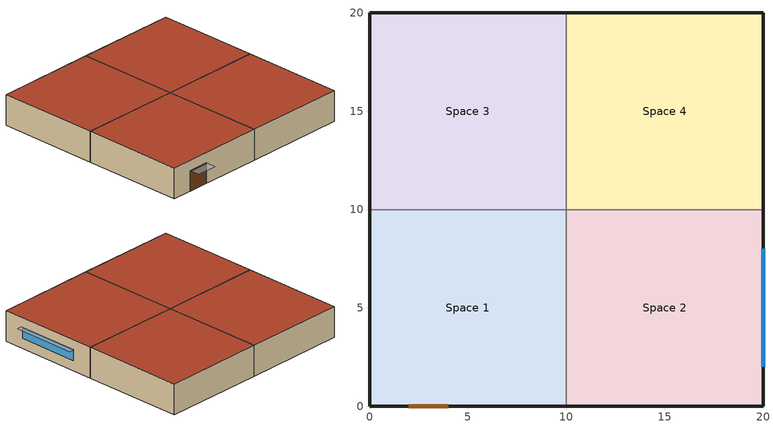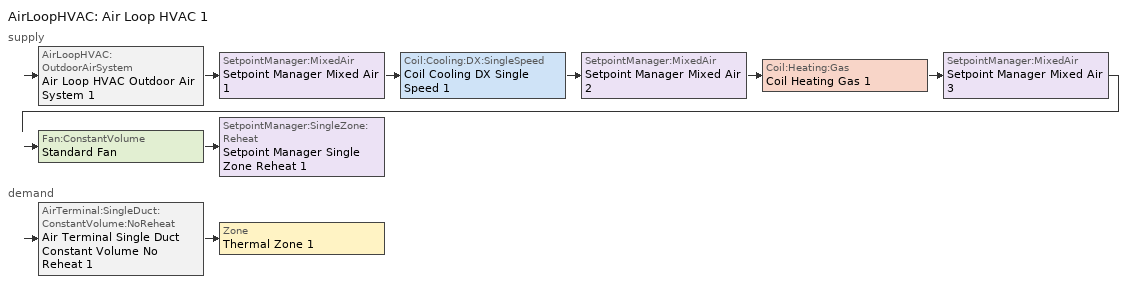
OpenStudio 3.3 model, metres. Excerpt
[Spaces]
Space 1
 floor ground: 0,0 0,10 10,10 10,0 z0
 wall outside: 0,10 0,0 10,0 z0:3
 wall to Space 3: 10,10 0,10 z0:3
 wall to Space 2: 10,0 10,10 z0:3
 door: 2,0 4,0 z0:2
 roof outside: 10,0 10,10 0,10 0,0 z3
Space 2
 floor ground: 10,0 10,10 20,10 20,0 z0
 wall outside: 10,0 20,0 20,10 z0:3
 wall to Space 4: 20,10 10,10 z0:3
 window: 20,2 20,8 z1:2
 roof outside: 20,0 20,10 10,10 10,0 z3
Space 3
 floor ground: 0,10 0,20 10,20 10,10 z0
 wall outside: 10,20 0,20 0,10 z0:3
 wall to Space 4: 10,10 10,20 z0:3
 roof outside: 10,10 10,20 0,20 0,10 z3
Space 4
 floor ground: 10,10 10,20 20,20 20,10 z0
 wall outside: 20,10 20,20 10,20 z0:3
 roof outside: 20,10 20,20 10,20 10,10 z3
shading: 20,8.1 20,1.9 20.55,1.9 20.55,8.1 z2.1; 2,0 2,-1 4,-1 4,0 z2
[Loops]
AirLoopHVAC 'Air Loop HVAC 1'
 supply: AirLoopHVAC:OutdoorAirSystem 'Air Loop HVAC Outdoor Air System 1' > SetpointManager:MixedAir 'Setpoint Manager Mixed Air 1' > Coil:Cooling:DX:SingleSpeed 'Coil Cooling DX Single Speed 1' > SetpointManager:MixedAir 'Setpoint Manager Mixed Air 2' > Coil:Heating:Gas 'Coil Heating Gas 1' > SetpointManager:MixedAir 'Setpoint Manager Mixed Air 3' > Fan:ConstantVolume 'Standard Fan' > SetpointManager:SingleZone:Reheat 'Setpoint Manager Single Zone Reheat 1'
 demand: AirTerminal:SingleDuct:ConstantVolume:NoReheat 'Air Terminal Single Duct Constant Volume No Reheat 1' > Zone 'Thermal Zone 1'
[Site]
Site 1: Latitude {deg}=41.77; Longitude {deg}=-87.75; Time Zone {hr}=-6; Elevation {m}=190
[Site:GroundTemperature:BuildingSurface]
19.527, 19.502, 19.536, 19.598, 20.002, 21.64, 22.225, 22.375, 21.449, 20.121, 19.802, 19.633
[Site:GroundTemperature:Deep]
19.527, 19.502, 19.536, 19.598, 20.002, 21.64, 22.225, 22.375, 21.449, 20.121, 19.802, 19.633
[Site:WaterMainsTemperature]
Calculation Method=Correlation; Annual Average Outdoor Air Temperature {C}=9.69; Maximum Difference In Monthly Average Outdoor Air Temperatures {deltaC}=28.1
[SizingPeriod:DesignDay] Barometric Pressure {Pa}=99063; Rain Indicator=No; Snow Indicator=No; Day of Month=21; Daylight Saving Time Indicator=No; Humidity Condition Type=WetBulb; Dry-Bulb Temperature Range Modifier Type=DefaultMultipliers; Solar Model Indicator=ASHRAEClearSky
Name | Maximum Dry-Bulb Temperature {C} | Daily Dry-Bulb Temperature Range {deltaC} | Wind Speed {m/s} | Wind Direction {deg} | Sky Clearness | Month | Day Type | Wetbulb or DewPoint at Maximum Dry-Bulb {C}
Sizing Period Design Day 1 | -20.6 | 0 | 4.9 | 270 | 0 | 1 | WinterDesignDay | -20.6
Sizing Period Design Day 2 | 33.2 | 10.7 | 5.3 | 230 | 1 | 7 | SummerDesignDay | 23.8
[Building]
Building 1: Space Type=Space Type 1; Default Construction Set=Default Constructions; Default Schedule Set=Default Schedules
[ClimateZones]
Climate Zone Institution Name 1=ASHRAE; Climate Zone Document Name 1=ANSI/ASHRAE Standard 169; Climate Zone Document Year 1=2006; Climate Zone Institution Name 2=CEC; Climate Zone Document Name 2=California Climate Zone Descriptions; Climate Zone Document Year 2=1995
[DefaultConstructionSet]
Default Constructions: Default Exterior Surface Constructions=Exterior Surface Constructions; Default Interior Surface Constructions=Interior Surface Constructions; Default Ground Contact Surface Constructions=Ground Contact Surface Constructions; Default Exterior SubSurface Constructions=Exterior SubSurface Constructions; Default Interior SubSurface Constructions=Interior SubSurface Constructions; Interior Partition Construction=Interior Partition; Space Shading Construction=Exterior Shade 2; Building Shading Construction=Exterior Shade; Site Shading Construction=Exterior Shade 3
[DefaultSurfaceConstructions]
Name | Wall Construction | Roof Ceiling Construction | Floor Construction
Exterior Surface Constructions | Exterior Wall | Exterior Roof
Interior Surface Constructions | Air Wall | Interior Ceiling | Interior Floor
Ground Contact Surface Constructions |  |  | Slab
[DefaultSubSurfaceConstructions]
Name | Fixed Window Construction | Operable Window Construction | Glass Door Construction | Skylight Construction | Tubular Daylight Dome Construction | Tubular Daylight Diffuser Construction | Door Construction | Overhead Door Construction
Exterior SubSurface Constructions | Exterior Window | Exterior Window | Exterior Window | Exterior Window | Exterior Window | Exterior Window
Interior SubSurface Constructions | Interior Window | Interior Window | Interior Window | Interior Window | Interior Window | Interior Window | Interior Door | Interior Door
[Material]
Name | Roughness | Thickness {m} | Conductivity {W/m-K} | Density {kg/m3} | Specific Heat {J/kg-K} | Thermal Absorptance | Solar Absorptance | Visible Absorptance
M01 100mm brick | MediumRough | 0.1016 | 0.89 | 1920 | 790
M15 200mm heavyweight concrete | MediumRough | 0.2032 | 1.95 | 2240 | 900
I02 50mm insulation board | MediumRough | 0.0508 | 0.03 | 43 | 1210
G01a 19mm gypsum board | MediumSmooth | 0.019 | 0.16 | 800 | 1090
M11 100mm lightweight concrete | MediumRough | 0.1016 | 0.53 | 1280 | 840
F16 Acoustic tile | MediumSmooth | 0.0191 | 0.06 | 368 | 590
MAT-CC05 8 HW CONCRETE | Rough | 0.2032 | 1.311 | 2240 | 836.8 | 0.9 | 0.7 | 0.7
G05 25mm wood | MediumSmooth | 0.0254 | 0.15 | 608 | 1630
ExteriorShade-Mat | Smooth | 0.1 | 0.1 | 0.1 | 100 | 0.75 | 0.75
1/2IN Gypsum | Smooth | 0.0127 | 0.16 | 784.9 | 830 | 0.9 | 0.4 | 0.4
[Material:AirGap]
Name | Thermal Resistance {m2-K/W}
F04 Wall air space resistance | 0.15
F05 Ceiling air space resistance | 0.18
[Construction]
Exterior Wall: M01 100mm brick, M15 200mm heavyweight concrete, I02 50mm insulation board, F04 Wall air space resistance, G01a 19mm gypsum board
Exterior Roof; Interior Ceiling: M11 100mm lightweight concrete, F05 Ceiling air space resistance, F16 Acoustic tile
Interior Floor: F16 Acoustic tile, F05 Ceiling air space resistance, M11 100mm lightweight concrete
Slab: MAT-CC05 8 HW CONCRETE, CP02 CARPET PAD
Exterior Window; Interior Window: Simple Glazing
Interior Door; Interior Partition: G05 25mm wood
Exterior Shade: ExteriorShade-Mat, 1/2IN Gypsum
Exterior Shade 2: Clear 3mm 2, Theoretical Glass [167]
Exterior Shade 3: CP02 CARPET PAD
[Construction:AirBoundary]
Air Wall: 0
[Material:NoMass]
CP02 CARPET PAD: Roughness=VeryRough; Thermal Resistance {m2-K/W}=0.2165; Thermal Absorptance=0.9; Solar Absorptance=0.7; Visible Absorptance=0.8
[WindowMaterial:SimpleGlazingSystem]
Simple Glazing: U-Factor {W/m2-K}=3.23646; Solar Heat Gain Coefficient=0.39; Visible Transmittance=0.6
[WindowMaterial:Glazing] Optical Data Type=SpectralAverage; Thickness {m}=0.003; Back Side Solar Reflectance at Normal Incidence=0; Back Side Visible Reflectance at Normal Incidence=0; Infrared Transmittance at Normal Incidence=0; Dirt Correction Factor for Solar and Visible Transmittance=1; Solar Diffusing=No
Name | Solar Transmittance at Normal Incidence | Front Side Solar Reflectance at Normal Incidence | Visible Transmittance at Normal Incidence | Front Side Visible Reflectance at Normal Incidence | Front Side Infrared Hemispherical Emissivity | Back Side Infrared Hemispherical Emissivity | Conductivity {W/m-K}
Clear 3mm 2 | 0.837 | 0.075 | 0.898 | 0.081 | 0.84 | 0.84 | 0.9
Theoretical Glass [167] | 0.2374 | 0.7126 | 0.2512 | 0.6988 | 0.985 | 0.985 | 2.1073
[DefaultScheduleSet]
Default Schedules: Number of People Schedule=Medium Office Number of People Schedule; People Activity Level Schedule=Medium Office People Activity Level Schedule; Lighting Schedule=Medium Office Lighting Schedule; Electric Equipment Schedule=Medium Office Electric Equipment Schedule; Gas Equipment Schedule=Medium Office Gas Equipment Schedule; Hot Water Equipment Schedule=Medium Office Hot Water Equipment Schedule; Infiltration Schedule=Medium Office Infiltration Schedule
[SpaceType]
Space Type 1
[Lights:Definition]
Lights Definition 1: Design Level Calculation Method=Watts/Area; Watts per Space Floor Area {W/m2}=10
[Lights]
Lights 1: Lights Definition=Lights Definition 1; Space or SpaceType=Space Type 1; Fraction Replaceable=1
[ElectricEquipment:Definition]
Name | Design Level Calculation Method | Watts per Space Floor Area {W/m2} | Design Level {W}
Electric Equipment Definition 1 | Watts/Area | 5
Printer Definition | EquipmentLevel |  | 200
[ElectricEquipment]
Name | Electric Equipment Definition | Space or SpaceType
Electric Equipment 1 | Electric Equipment Definition 1 | Space Type 1
Printer | Printer Definition | Space 4
[People:Definition]
People Definition 1: Number of People Calculation Method=People/Area; People per Space Floor Area {person/m2}=0.05; Fraction Radiant=0.3
[People]
People 1: People Definition=People Definition 1; Space or SpaceType=Space Type 1; Multiplier=1
[ThermalZone]
Thermal Zone 1: Primary Daylighting Control=Daylighting Control 1; Fraction of Zone Controlled by Primary Daylighting Control=0.25; Illuminance Map=Illuminance Map 1; Thermostat=Thermostat Setpoint Dual Setpoint 1; Use Ideal Air Loads=No
[Sizing:Zone]
Thermal Zone 1: Zone Cooling Design Supply Air Temperature Input Method=SupplyAirTemperature; Zone Cooling Design Supply Air Temperature {C}=14; Zone Cooling Design Supply Air Temperature Difference {deltaC}=11.11; Zone Heating Design Supply Air Temperature Input Method=SupplyAirTemperature; Zone Heating Design Supply Air Temperature {C}=40; Zone Heating Design Supply Air Temperature Difference {deltaC}=11.11; Zone Cooling Design Supply Air Humidity Ratio {kg-H2O/kg-air}=0.0085; Zone Heating Design Supply Air Humidity Ratio {kg-H2O/kg-air}=0.008; Cooling Design Air Flow Method=DesignDay; Heating Design Air Flow Method=DesignDay; Account for Dedicated Outdoor Air System=No; Dedicated Outdoor Air System Control Strategy=NeutralSupplyAir; Dedicated Outdoor Air Low Setpoint Temperature for Design {C}=autosize; Dedicated Outdoor Air High Setpoint Temperature for Design {C}=autosize
[Zone equipment]
Thermal Zone 1: Air Terminal Single Duct Constant Volume No Reheat 1
[ThermostatSetpoint:DualSetpoint]
Thermostat Setpoint Dual Setpoint 1: Heating Setpoint Temperature Schedule=Medium Office Heating Setpoint Schedule; Cooling Setpoint Temperature Schedule=Medium Office Cooling Setpoint Schedule
[BuildingStory]
Building Story 1: Nominal Z Coordinate {m}=0; Nominal Floor to Floor Height {m}=3
[Space] Building Story=Building Story 1; Thermal Zone=Thermal Zone 1
Space 1; Space 2; Space 3; Space 4
[Daylighting:Control]
Daylighting Control 1: Space=Space 2; Position X-Coordinate {m}=5; Position Y-Coordinate {m}=5; Position Z-Coordinate {m}=1.1
[Glare:Sensor]
Glare Sensor 1: Space=Space 2; Position X-Coordinate {m}=5; Position Y-Coordinate {m}=5; Position Z-Coordinate {m}=1.1
[Fan:ConstantVolume]
Standard Fan: Availability Schedule=ALWAYS_ON; Maximum Flow Rate {m3/s}=AutoSize
[Coil:Heating:Gas]
Coil Heating Gas 1: Availability Schedule=ALWAYS_ON; Gas Burner Efficiency=0.8; Nominal Capacity {W}=AutoSize; Parasitic Electric Load {W}=0; Parasitic Gas Load {W}=0
[Coil:Cooling:DX:SingleSpeed]
Coil Cooling DX Single Speed 1: Availability Schedule=ALWAYS_ON; Rated Total Cooling Capacity {W}=autosize; Rated Sensible Heat Ratio=autosize; Rated COP {W/W}=3; Rated Air Flow Rate {m3/s}=autosize; Rated Evaporator Fan Power Per Volume Flow Rate {W/(m3/s)}=773.3; Total Cooling Capacity Function of Temperature Curve=Curve Biquadratic 1; Total Cooling Capacity Function of Flow Fraction Curve=Curve Quadratic 1; Energy Input Ratio Function of Temperature Curve=Curve Biquadratic 2; Energy Input Ratio Function of Flow Fraction Curve=Curve Quadratic 2; Part Load Fraction Correlation Curve=Curve Quadratic 3; Minimum Outdoor Dry-Bulb Temperature for Compressor Operation {C}=-25; Condenser Type=AirCooled; Evaporative Condenser Effectiveness=0; Evaporative Condenser Air Flow Rate {m3/s}=Autosize; Evaporative Condenser Pump Rated Power Consumption {W}=Autosize; Crankcase Heater Capacity {W}=0; Maximum Outdoor Dry-Bulb Temperature for Crankcase Heater Operation {C}=0; Basin Heater Capacity {W/K}=0; Basin Heater Setpoint Temperature {C}=10
[EvaporativeCooler:Direct:ResearchSpecial]
Evaporative Cooler Direct Research Special 1: Availability Schedule=ALWAYS_ON; Cooler Design Effectiveness=1; Recirculating Water Pump Power Consumption {W}=0; Drift Loss Fraction=0; Blowdown Concentration Ratio=0; Water Pump Power Sizing Factor {W/(m3/s)}=0.1; Evaporative Operation Minimum Drybulb Temperature=16; Evaporative Operation Maximum Limit Wetbulb Temperature=24; Evaporative Operation Maximum Limit Drybulb Temperature=28
[AirTerminal:SingleDuct:ConstantVolume:NoReheat]
Air Terminal Single Duct Constant Volume No Reheat 1: Availability Schedule=ALWAYS_ON; Maximum Air Flow Rate {m3/s}=AutoSize
[Controller:OutdoorAir]
Controller Outdoor Air 1: Minimum Outdoor Air Flow Rate {m3/s}=0; Maximum Outdoor Air Flow Rate {m3/s}=Autosize; Economizer Control Type=NoEconomizer; Economizer Control Action Type=ModulateFlow; Economizer Maximum Limit Dry-Bulb Temperature {C}=28; Economizer Maximum Limit Enthalpy {J/kg}=64000; Economizer Minimum Limit Dry-Bulb Temperature {C}=-100; Lockout Type=NoLockout; Minimum Limit Type=FixedMinimum; Controller Mechanical Ventilation=Controller Mechanical Ventilation 1; High Humidity Control=No; Heat Recovery Bypass Control Type=BypassWhenWithinEconomizerLimits
[Controller:MechanicalVentilation]
Controller Mechanical Ventilation 1: Availability Schedule=Always On Discrete; System Outdoor Air Method=ZoneSum
[AirLoopHVAC:OutdoorAirSystem]
Air Loop HVAC Outdoor Air System 1: Controller=Controller Outdoor Air 1
[AirLoopHVAC]
Air Loop HVAC 1: Availability Schedule=Always On Discrete; Design Supply Air Flow Rate {m3/s}=AutoSize; Design Return Air Flow Fraction of Supply Air Flow=1
[Sizing:System]
Air Loop HVAC 1: Type of Load to Size On=Sensible; Design Outdoor Air Flow Rate {m3/s}=Autosize; Central Heating Maximum System Air Flow Ratio=0.3; Preheat Design Temperature {C}=7; Preheat Design Humidity Ratio {kg-H2O/kg-Air}=0.008; Precool Design Temperature {C}=12.8; Precool Design Humidity Ratio {kg-H2O/kg-Air}=0.008; Central Cooling Design Supply Air Temperature {C}=12.8; Central Heating Design Supply Air Temperature {C}=16.7; Sizing Option=NonCoincident; 100% Outdoor Air in Cooling=Yes; 100% Outdoor Air in Heating=Yes; Central Cooling Design Supply Air Humidity Ratio {kg-H2O/kg-Air}=0.0085; Central Heating Design Supply Air Humidity Ratio {kg-H2O/kg-Air}=0.008; Cooling Design Air Flow Method=DesignDay; Cooling Design Air Flow Rate {m3/s}=0; Heating Design Air Flow Method=DesignDay; Heating Design Air Flow Rate {m3/s}=0; System Outdoor Air Method=ZoneSum; Zone Maximum Outdoor Air Fraction=1; Cooling Supply Air Flow Rate Per Floor Area {m3/s-m2}=0.00996765; Cooling Fraction of Autosized Cooling Supply Air Flow Rate=1; Cooling Supply Air Flow Rate Per Unit Cooling Capacity {m3/s-W}=3.94755e-05; Heating Supply Air Flow Rate Per Floor Area {m3/s-m2}=0.00996765; Heating Fraction of Autosized Heating Supply Air Flow Rate=1; Heating Fraction of Autosized Cooling Supply Air Flow Rate=1; Heating Supply Air Flow Rate Per Unit Heating Capacity {m3/s-W}=3.15882e-05; Cooling Design Capacity Method=CoolingDesignCapacity; Cooling Design Capacity {W}=autosize; Cooling Design Capacity Per Floor Area {W/m2}=234.7; Fraction of Autosized Cooling Design Capacity=1; Heating Design Capacity Method=HeatingDesignCapacity; Heating Design Capacity {W}=autosize; Heating Design Capacity Per Floor Area {W/m2}=157; Fraction of Autosized Heating Design Capacity=1; Central Cooling Capacity Control Method=OnOff
[SetpointManager:MixedAir] Control Variable=Temperature
Setpoint Manager Mixed Air 1; Setpoint Manager Mixed Air 2; Setpoint Manager Mixed Air 3; Setpoint Manager Mixed Air 4
[SetpointManager:SingleZone:Reheat]
Setpoint Manager Single Zone Reheat 1: Minimum Supply Air Temperature {C}=-99; Maximum Supply Air Temperature {C}=99; Control Zone=Thermal Zone 1
[Schedule:Ruleset]
Name | Default Day Schedule | Summer Design Day Schedule | Winter Design Day Schedule
Medium Office Number of People Schedule | Medium Office Number of People All Other Days Schedule | Medium Office Number of People Summer Design Day Schedule 1
Medium Office People Activity Level Schedule | Medium Office People Activity Level All Days Schedule
Medium Office Lighting Schedule | Medium Office Lighting All Other Days Schedule | Medium Office Lighting Summer Design Day Schedule 1 | Medium Office Lighting Winter Design Day Schedule 1
Medium Office Electric Equipment Schedule | Medium Office Electric Equipment All Other Days Schedule | Medium Office Electric Equipment Summer Design Day Schedule 1 | Medium Office Electric Equipment Winter Design Day Schedule 1
Medium Office Gas Equipment Schedule | Medium Office Gas Equipment All Other Days Schedule | Medium Office Gas Equipment Summer Design Day Schedule 1 | Medium Office Gas Equipment Winter Design Day Schedule 1
Medium Office Hot Water Equipment Schedule | Medium Office Hot Water Equipment Default Schedule | Medium Office Hot Water Equipment Summer Design Day Schedule 1 | Medium Office Hot Water Equipment Winter Design Day Schedule 1
Medium Office Infiltration Schedule | Medium Office Infiltration Default Schedule | Medium Office Infiltration Summer Design Day Schedule 1 | Medium Office Infiltration Winter Design Day Schedule 1
Medium Office Cooling Setpoint Schedule | Medium Office Cooling Setpoint All Other Days Schedule | Medium Office Cooling Setpoint Summer Design Day Schedule 1
Medium Office Heating Setpoint Schedule | Medium Office Heating Setpoint All Other Days Schedule |  | Medium Office Heating Setpoint Winter Design Day Schedule 1
[Schedule:Day]
Medium Office Number of People All Other Days Schedule; Medium Office Lighting Winter Design Day Schedule 1; Medium Office Electric Equipment Winter Design Day Schedule 1; Medium Office Gas Equipment Winter Design Day Schedule 1: 24, 0, 0
Medium Office Number of People Summer Design Day Schedule 1: 6, 0, 0, 22, 0, 1, 24, 0, 0.05
Medium Office Number of People Weekdays Schedule: 6, 0, 0, 7, 0, 0.1, 8, 0, 0.2, 12, 0, 0.95, 13, 0, 0.5, 17, 0, 0.95, 18, 0, 0.7, 20, 0, 0.4, 22, 0, 0.1, 24, 0, 0.05
Medium Office Number of People Saturday Schedule: 6, 0, 0, 8, 0, 0.1, 14, 0, 0.5, 17, 0, 0.1, 24, 0, 0
Medium Office People Activity Level All Days Schedule: 24, 0, 120
Medium Office Lighting All Other Days Schedule: 24, 0, 0.05
Medium Office Lighting Summer Design Day Schedule 1; Medium Office Electric Equipment Summer Design Day Schedule 1; Medium Office Gas Equipment Summer Design Day Schedule 1: 6, 0, 1, 24, 0, 0
Medium Office Lighting Weekdays Schedule: 5, 0, 0.05, 7, 0, 0.1, 8, 0, 0.3, 17, 0, 0.9, 18, 0, 0.7, 20, 0, 0.5, 22, 0, 0.3, 23, 0, 0.1, 24, 0, 0.05
Medium Office Lighting Saturday Schedule: 6, 0, 0.05, 8, 0, 0.1, 14, 0, 0.5, 17, 0, 0.15, 24, 0, 0.05
Medium Office Electric Equipment All Other Days Schedule; Medium Office Gas Equipment All Other Days Schedule: 24, 0, 0.3
Medium Office Electric Equipment Weekdays Schedule; Medium Office Gas Equipment Weekdays Schedule: 8, 0, 0.4, 12, 0, 0.9, 13, 0, 0.8, 17, 0, 0.9, 18, 0, 0.8, 20, 0, 0.6, 22, 0, 0.5, 24, 0, 0.4
Medium Office Electric Equipment Saturday Schedule; Medium Office Gas Equipment Saturday Schedule: 6, 0, 0.3, 8, 0, 0.4, 14, 0, 0.5, 17, 0, 0.35, 24, 0, 0.3
Medium Office Hot Water Equipment Default Schedule: 5, 0, 0.04, 6, 0, 0.07, 11, 0, 0.04, 13, 0, 0.06, 14, 0, 0.09, 15, 0, 0.06, 21, 0, 0.04, 22, 0, 0.07, 24, 0, 0.04
Medium Office Hot Water Equipment Summer Design Day Schedule 1; Medium Office Hot Water Equipment Weekdays Schedule: 5, 0, 0.05, 6, 0, 0.08, 7, 0, 0.07, 8, 0, 0.19, 9, 0, 0.35, 10, 0, 0.38, 11, 0, 0.39, 12, 0, 0.47, 13, 0, 0.57, 14, 0, 0.54, 15, 0, 0.34, 16, 0, 0.33, 17, 0, 0.44, 18, 0, 0.26, 19, 0, 0.21, 20, 0, 0.15, 21, 0, 0.17, 22, 0, 0.08, 24, 0, 0.05
Medium Office Hot Water Equipment Winter Design Day Schedule 1; Medium Office Hot Water Equipment Saturday Schedule: 5, 0, 0.05, 6, 0, 0.08, 7, 0, 0.07, 8, 0, 0.11, 9, 0, 0.15, 10, 0, 0.21, 11, 0, 0.19, 12, 0, 0.23, 13, 0, 0.2, 14, 0, 0.19, 15, 0, 0.15, 16, 0, 0.13, 17, 0, 0.14, 21, 0, 0.07, 22, 0, 0.09, 24, 0, 0.05
Medium Office Infiltration Default Schedule: 24, 0, 1
Medium Office Infiltration Summer Design Day Schedule 1; Medium Office Infiltration Weekdays Schedule: 6, 0, 1, 22, 0, 0.25, 24, 0, 1
Medium Office Infiltration Winter Design Day Schedule 1; Medium Office Infiltration Saturday Schedule: 6, 0, 1, 18, 0, 0.25, 24, 0, 1
Medium Office Cooling Setpoint All Other Days Schedule: 24, 0, 26.7
Medium Office Cooling Setpoint Summer Design Day Schedule 1; Medium Office Cooling Setpoint Weekdays Schedule: 6, 0, 26.7, 22, 0, 24, 24, 0, 26.7
Medium Office Cooling Setpoint Saturday Schedule: 6, 0, 26.7, 18, 0, 24, 24, 0, 26.7
Medium Office Heating Setpoint All Other Days Schedule: 24, 0, 15.6
Medium Office Heating Setpoint Winter Design Day Schedule 1: 24, 0, 21
Medium Office Heating Setpoint Weekdays Schedule: 6, 0, 15.6, 22, 0, 21, 24, 0, 15.6
Medium Office Heating Setpoint Saturday Schedule: 6, 0, 15.6, 18, 0, 21, 24, 0, 15.6
[Schedule:Rule]
Name | Schedule Ruleset | Rule Order | Day Schedule | Apply Monday | Apply Tuesday | Apply Wednesday | Apply Thursday | Apply Friday | Apply Saturday
Medium Office Number of People Schedule Weekdays Rule | Medium Office Number of People Schedule | 1 | Medium Office Number of People Weekdays Schedule | Yes | Yes | Yes | Yes | Yes
Medium Office Number of People Schedule Saturday Rule | Medium Office Number of People Schedule | 0 | Medium Office Number of People Saturday Schedule |  |  |  |  |  | Yes
Medium Office Lighting Schedule Weekdays Rule | Medium Office Lighting Schedule | 1 | Medium Office Lighting Weekdays Schedule | Yes | Yes | Yes | Yes | Yes
Medium Office Lighting Schedule Saturday Rule | Medium Office Lighting Schedule | 0 | Medium Office Lighting Saturday Schedule |  |  |  |  |  | Yes
Medium Office Electric Equipment Schedule Weekdays Rule | Medium Office Electric Equipment Schedule | 1 | Medium Office Electric Equipment Weekdays Schedule | Yes | Yes | Yes | Yes | Yes
Medium Office Electric Equipment Schedule Saturday Rule | Medium Office Electric Equipment Schedule | 0 | Medium Office Electric Equipment Saturday Schedule |  |  |  |  |  | Yes
Medium Office Gas Equipment Schedule Weekdays Rule | Medium Office Gas Equipment Schedule | 1 | Medium Office Gas Equipment Weekdays Schedule | Yes | Yes | Yes | Yes | Yes
Medium Office Gas Equipment Schedule Saturday Rule | Medium Office Gas Equipment Schedule | 0 | Medium Office Gas Equipment Saturday Schedule |  |  |  |  |  | Yes
Medium Office Hot Water Schedule Weekdays Rule | Medium Office Hot Water Equipment Schedule | 1 | Medium Office Hot Water Equipment Weekdays Schedule | Yes | Yes | Yes | Yes | Yes
Medium Office Hot Water Schedule Saturday Rule | Medium Office Hot Water Equipment Schedule | 0 | Medium Office Hot Water Equipment Saturday Schedule |  |  |  |  |  | Yes
Medium Office Infiltration Schedule Weekdays Rule | Medium Office Infiltration Schedule | 1 | Medium Office Infiltration Weekdays Schedule | Yes | Yes | Yes | Yes | Yes
Medium Office Infiltration Schedule Saturday Rule | Medium Office Infiltration Schedule | 0 | Medium Office Infiltration Saturday Schedule |  |  |  |  |  | Yes
Medium Office Cooling Setpoint Schedule Weekdays Rule | Medium Office Cooling Setpoint Schedule | 1 | Medium Office Cooling Setpoint Weekdays Schedule | Yes | Yes | Yes | Yes | Yes
Medium Office Cooling Setpoint Schedule Saturday Rule | Medium Office Cooling Setpoint Schedule | 0 | Medium Office Cooling Setpoint Saturday Schedule |  |  |  |  |  | Yes
Medium Office Heating Setpoint Schedule Weekdays Rule | Medium Office Heating Setpoint Schedule | 1 | Medium Office Heating Setpoint Weekdays Schedule | Yes | Yes | Yes | Yes | Yes
Medium Office Heating Setpoint Schedule Saturday Rule | Medium Office Heating Setpoint Schedule | 0 | Medium Office Heating Setpoint Saturday Schedule |  |  |  |  |  | Yes
[Schedule:Compact]
ALWAYS_ON: Through: 12/31, For: AllDays, Until: 24:00, 1
[Curve:Biquadratic] Minimum Value of x=17; Maximum Value of x=22; Maximum Value of y=46; Minimum Curve Output=-1000; Maximum Curve Output=1000
Name | Coefficient1 Constant | Coefficient2 x | Coefficient3 x**2 | Coefficient4 y | Coefficient5 y**2 | Coefficient6 x*y | Minimum Value of y
Curve Biquadratic 1 | 0.42415 | 0.04426 | -0.00042 | 0.00333 | -8e-005 | -0.00021 | 13
Curve Biquadratic 2 | 1.23649 | -0.02431 | 0.00057 | -0.01434 | 0.00063 | -0.00038 | 0
[Curve:Quadratic]
Name | Coefficient1 Constant | Coefficient2 x | Coefficient3 x**2 | Minimum Value of x | Maximum Value of x | Minimum Curve Output | Maximum Curve Output
Curve Quadratic 1 | 0.77136 | 0.34053 | -0.11088 | 0.75918 | 1.13877 | -1000 | 1000
Curve Quadratic 2 | 1.2055 | -0.32953 | 0.12308 | 0.75918 | 1.13877 | -1000 | 1000
Curve Quadratic 3 | 0.771 | 0.229 | 0 | 0 | 1 | 0.71 | 1
[Schedule:Constant]
Always On Discrete: Value=1
